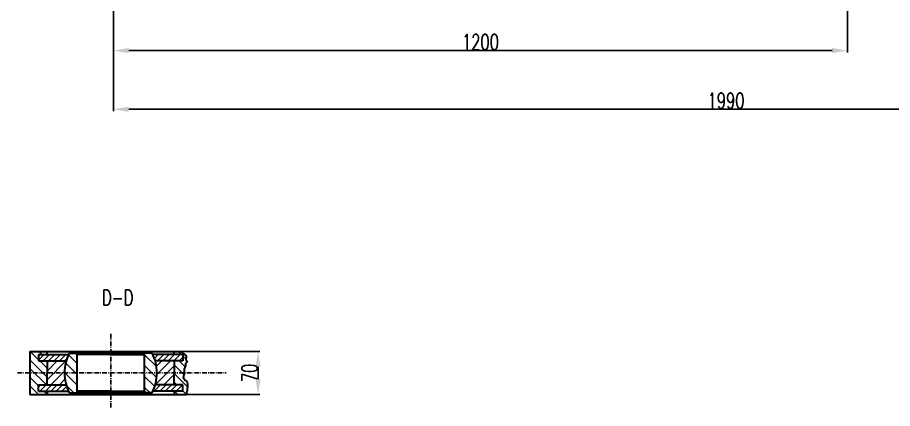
# Model space of a CAD drawing. Extents: x -526 to 4221, y -831 to 1001.
# Drawn here: x -211 to 1210, y -831 to -195 of the extents above; entities that cross this region are included whole.
import ezdxf

# ---------------------------------------------------------------- set-up
doc = ezdxf.new("R2010")
doc.units = 0
doc.header["$MEASUREMENT"] = 0
doc.linetypes.add('LINEL4', pattern=[12.5, 7.5, -2, 1, -2])
doc.layers.get('Defpoints').update_dxf_attribs({"linetype": 'CONTINUOUS'})
doc.layers.add('L1', color=2, linetype='CONTINUOUS', lineweight=35)
doc.layers.add('L3', color=4, linetype='CONTINUOUS')
doc.layers.add('L4', color=5, linetype='LINEL4')
doc.styles.add('HZTXT', font='ROMANS', dxfattribs={"width": 0.7, "bigfont": 'HZTXT'})
doc.styles.get("Standard").update_dxf_attribs({"font": 'txt', "bigfont": 'hztxt.shx'})
doc.dimstyles.get("Standard").update_dxf_attribs({"dimtxt": 0.18, "dimasz": 0.18, "dimexe": 0.18, "dimexo": 0.0625, "dimgap": 0.09, "dimtad": 0, "dimtih": 1, "dimtoh": 1, "dimdec": 4, "dimzin": 0, "dimdsep": 46, "dimtxsty": 'Standard', "dimcen": 0.09, "dimadec": 0, "dimazin": 0, "dimtfac": 1, "dimtdec": 4, "dimtofl": 0, "dimtmove": 0, "dimatfit": 3, "dimfxl": 1, "dimtolj": 1, "dimtzin": 0, "dimarcsym": 0})

# ---------------------------------------------------------------- blocks, each defined once
blk = doc.blocks.new('*D17')
at = {"layer": 'Defpoints', "color": 0, "transparency": 16777216}
for p in [(-55.1, 152.7), (1137.2, -57.7), (1137.2, -248.6)]:
    blk.add_point(p, dxfattribs=at)
at = {"layer": 'L3', "transparency": 16777216}
for p, q in [((-55.1, 152.7), (-55.1, -251.6)), ((1137.2, -57.7), (1137.2, -251.6)), ((-30.1, -248.6), (1112.2, -248.6))]:
    blk.add_line(p, q, dxfattribs=at)
for points in [[(-30.1, -244.4), (-30.1, -252.7), (-55.1, -248.6)], [(1112.2, -244.4), (1112.2, -252.7), (1137.2, -248.6)]]:
    blk.add_solid(points, dxfattribs=at)
at = {"layer": 'L3', "transparency": 16777216, "insert": (541, -234.6), "char_height": 25, "attachment_point": 5, "style": 'HZTXT'}
blk.add_mtext('\\A1;1200', dxfattribs=at)
blk = doc.blocks.new('*D19')
at = {"layer": 'Defpoints', "color": 0, "transparency": 16777216}
for p in [(-55.1, 152.7), (1934.9, 0.7), (1934.9, -344)]:
    blk.add_point(p, dxfattribs=at)
at = {"layer": 'L3', "transparency": 16777216}
for p, q in [((-55.1, 152.7), (-55.1, -347)), ((1934.9, 0.7), (1934.9, -347)), ((-30.1, -344), (1909.9, -344))]:
    blk.add_line(p, q, dxfattribs=at)
for points in [[(-30.1, -339.9), (-30.1, -348.2), (-55.1, -344)], [(1909.9, -339.9), (1909.9, -348.2), (1934.9, -344)]]:
    blk.add_solid(points, dxfattribs=at)
at = {"layer": 'L3', "transparency": 16777216, "insert": (939.9, -330), "char_height": 25, "attachment_point": 5, "style": 'HZTXT'}
blk.add_mtext('\\A1;1990', dxfattribs=at)
blk = doc.blocks.new('*D20')
at = {"layer": 'Defpoints', "color": 0, "transparency": 16777216}
for p in [(55.8, -737.8), (63.1, -807.8), (179.9, -807.8)]:
    blk.add_point(p, dxfattribs=at)
at = {"layer": 'L3', "transparency": 16777216}
for p, q in [((55.8, -737.8), (182.9, -737.8)), ((179.9, -762.8), (179.9, -782.8)), ((63.1, -807.8), (182.9, -807.8))]:
    blk.add_line(p, q, dxfattribs=at)
for points in [[(175.7, -762.8), (184, -762.8), (179.9, -737.8)], [(175.7, -782.8), (184, -782.8), (179.9, -807.8)]]:
    blk.add_solid(points, dxfattribs=at)
at = {"layer": 'L3', "transparency": 16777216, "insert": (165.9, -772.8), "char_height": 25, "attachment_point": 5, "rotation": 90, "style": 'HZTXT'}
blk.add_mtext('\\A1;70', dxfattribs=at)

msp = doc.modelspace()

# ---------------------------------------------------------------- hatches: boundary and pattern name
at = {"layer": 'Defpoints'}
h = msp.add_hatch(dxfattribs=at)
h.set_pattern_fill('ANSI31', color=256, scale=80, angle=90)
h.set_pattern_definition([(135, (-1164.567, -555.415), (-7.07107, -7.07107), [])])
h.paths.add_polyline_path([(-162.67, -753.29), (-176.68, -753.29), (-176.68, -743.02), (-162.67, -743.02), (-162.67, -737.8), (-190.84, -737.8), (-190.84, -772.8), (-162.67, -772.8)])
h.paths.add_polyline_path([(-162.67, -772.8), (-190.84, -772.8), (-190.84, -807.8), (-162.67, -807.8), (-162.67, -802.58), (-176.68, -802.58), (-176.68, -792.32), (-162.67, -792.32)])
edge = h.paths.add_edge_path()
edge.add_spline(control_points=[(60.23, -772.8), (60.15, -770.68), (59.09, -766.57), (62.46, -761.71), (61.35, -756.76), (66.51, -753.96), (61.37, -751.26), (64.25, -746.51), (60.67, -741.98), (56.42, -740.04), (55.84, -738.34), (55.76, -737.8)], knot_values=[5.2689976, 5.2689976, 5.2689976, 5.2689976, 11.5657997, 17.1257928, 21.7241225, 25.2005854, 29.0732044, 32.3051903, 38.9488706, 43.3409126, 45.1293294, 45.1293294, 45.1293294, 45.1293294], degree=3, periodic=0)
edge.add_line((55.76, -737.8), (43.74, -737.8))
edge.add_line((43.74, -737.8), (43.74, -743.02))
edge.add_line((43.74, -743.02), (57.74, -743.02))
edge.add_line((57.74, -743.02), (57.74, -753.29))
edge.add_line((57.74, -753.29), (43.74, -753.29))
edge.add_line((43.74, -753.29), (43.74, -772.8))
edge.add_line((43.74, -772.8), (60.23, -772.8))
edge = h.paths.add_edge_path()
edge.add_spline(control_points=[(63.05, -807.8), (63.33, -806.38), (64.97, -798.29), (67.27, -787.44), (59.79, -783.56), (57.46, -779.77), (60.12, -776.19), (60.26, -773.7), (60.23, -772.8)], knot_values=[45.1293294, 45.1293294, 45.1293294, 45.1293294, 49.2305494, 67.7661238, 69.8173425, 74.1458481, 78.9432728, 81.6103396, 81.6103396, 81.6103396, 81.6103396], degree=3, periodic=0)
edge.add_line((60.23, -772.8), (43.74, -772.8))
edge.add_line((43.74, -772.8), (43.74, -792.32))
edge.add_line((43.74, -792.32), (57.74, -792.32))
edge.add_line((57.74, -792.32), (57.74, -802.58))
edge.add_line((57.74, -802.58), (43.74, -802.58))
edge.add_line((43.74, -802.58), (43.74, -807.8))
edge.add_line((43.74, -807.8), (63.05, -807.8))
h = msp.add_hatch(dxfattribs=at)
h.set_pattern_fill('ANSI31', color=256, scale=50)
h.set_pattern_definition([(45, (-1164.5675, -555.415), (-4.419417, 4.419417), [])])
h.paths.add_polyline_path([(-176.68, -743.02), (-176.68, -753.29), (-131.8, -753.29, -0.0376279), (-128.08, -743.02)])
h.paths.add_polyline_path([(-176.68, -792.32), (-176.68, -802.58), (-128.08, -802.58, -0.0376279), (-131.8, -792.32)])
h.paths.add_polyline_path([(9.15, -743.02, -0.0376279), (12.86, -753.29), (57.74, -753.29), (57.74, -743.02)])
h.paths.add_polyline_path([(12.86, -792.32, -0.0376279), (9.15, -802.58), (57.74, -802.58), (57.74, -792.32)])
h = msp.add_hatch(dxfattribs=at)
h.set_pattern_fill('ANSI31', color=256, scale=100, angle=90)
h.set_pattern_definition([(135, (-1164.567, -555.415), (-8.83883, -8.83883), [])])
h.paths.add_polyline_path([(-114.47, -743.05), (-114.47, -740.42), (-126.85, -740.42, 0.11605), (-134.47, -772.8), (-114.47, -772.8)])
h.paths.add_polyline_path([(-114.47, -772.8), (-134.47, -772.8, 0.11605), (-126.85, -805.18), (-114.47, -805.18), (-114.47, -802.56)])
h.paths.add_polyline_path([(7.92, -740.42), (-4.47, -740.42), (-4.47, -743.05), (-4.47, -772.8), (15.53, -772.8, 0.11605)])
h.paths.add_polyline_path([(15.53, -772.8), (-4.47, -772.8), (-4.47, -802.56), (-4.47, -805.18), (7.92, -805.18, 0.11605)])
h = msp.add_hatch(dxfattribs=at)
h.set_pattern_fill('ANSI31', color=256, scale=80)
h.set_pattern_definition([(45, (-1164.567, -555.415), (-7.07107, 7.07107), [])])
h.paths.add_polyline_path([(-131.8, -753.29), (-162.67, -753.29), (-162.67, -772.8), (-134.47, -772.8, -0.0681307)])
h.paths.add_polyline_path([(-134.47, -772.8), (-162.67, -772.8), (-162.67, -792.32), (-131.8, -792.32, -0.0681307)])
h.paths.add_polyline_path([(43.74, -753.29), (12.86, -753.29, -0.0681307), (15.53, -772.8), (43.74, -772.8)])
h.paths.add_polyline_path([(43.74, -772.8), (15.53, -772.8, -0.0681307), (12.86, -792.32), (43.74, -792.32)])

# ---------------------------------------------------------------- linework, layer by layer
at = {"layer": 'L1'}
for p, q in [((-190.84, -737.8), (-190.84, -807.8)), ((-190.84, -737.8), (55.76, -737.8)), ((-162.67, -743.02), (-162.67, -737.8)), ((43.74, -743.02), (43.74, -737.8)), ((-176.68, -743.02), (-128.08, -743.02)), ((-176.68, -743.02), (-176.68, -753.29)), ((-126.85, -740.42), (-59.47, -740.42)), ((-114.47, -743.05), (-114.47, -740.42)), ((-59.47, -743.05), (-114.47, -743.05)), ((-114.47, -743.05), (-114.47, -802.56)), ((7.92, -740.42), (-59.47, -740.42)), ((-59.47, -743.05), (-4.47, -743.05)), ((-4.47, -743.05), (-4.47, -740.42)), ((-4.47, -802.56), (-4.47, -743.05)), ((57.74, -743.02), (9.15, -743.02)), ((57.74, -743.02), (57.74, -753.29)), ((-176.68, -753.29), (-131.8, -753.29)), ((-162.67, -753.29), (-162.67, -772.8)), ((57.74, -753.29), (12.86, -753.29)), ((43.74, -753.29), (43.74, -772.8)), ((-162.67, -792.32), (-162.67, -772.8)), ((43.74, -792.32), (43.74, -772.8)), ((-176.68, -802.58), (-176.68, -792.32)), ((-176.68, -792.32), (-131.8, -792.32)), ((57.74, -792.32), (12.86, -792.32)), ((57.74, -802.58), (57.74, -792.32)), ((-190.84, -807.8), (63.05, -807.8)), ((-176.68, -802.58), (-128.08, -802.58)), ((-162.67, -802.58), (-162.67, -807.8)), ((-126.85, -805.18), (-59.47, -805.18)), ((-59.47, -802.56), (-114.47, -802.56)), ((-114.47, -802.56), (-114.47, -805.18)), ((-59.47, -802.56), (-4.47, -802.56)), ((7.92, -805.18), (-59.47, -805.18)), ((-4.47, -802.56), (-4.47, -805.18)), ((57.74, -802.58), (9.15, -802.58)), ((43.74, -802.58), (43.74, -807.8))]:
    msp.add_line(p, q, dxfattribs=at)
for centre, start, end in [((-61.85, -772.8), 153.52174, 180), ((-57.08, -772.8), 0, 26.47826), ((-61.85, -772.8), 180, 206.47826), ((-57.08, -772.8), 333.52174, 0)]:
    msp.add_arc(centre, 72.62, start, end, dxfattribs=at)
msp.add_open_spline([(55.76, -737.8), (55.84, -738.34), (56.42, -740.04), (60.67, -741.98), (64.25, -746.51), (61.37, -751.26), (66.51, -753.96), (61.35, -756.76), (62.46, -761.71), (58.54, -767.36), (61.54, -774.27), (57.46, -779.77), (59.79, -783.56), (67.27, -787.44), (64.97, -798.29), (63.33, -806.38), (63.05, -807.8)], degree=3, knots=[5.2689976, 5.2689976, 5.2689976, 5.2689976, 7.0574144, 11.4494564, 18.0931367, 21.3251226, 25.1977416, 28.6742045, 33.2725342, 38.8325273, 47.7963962, 52.5938209, 56.9223265, 58.9735452, 77.5091196, 81.6103396, 81.6103396, 81.6103396, 81.6103396], dxfattribs=at)
at = {"layer": 'L4'}
for p, q in [((-59.47, -709.22), (-59.47, -830.71)), ((-210.84, -772.8), (128.2, -772.8))]:
    msp.add_line(p, q, dxfattribs=at)

# ---------------------------------------------------------------- texts
at = {"layer": 'L3', "insert": (-73.5, -637.85), "char_height": 25, "attachment_point": 1, "style": 'HZTXT'}
msp.add_mtext_dynamic_manual_height_columns('D-D', width=207.2539, gutter_width=20, heights=[0], dxfattribs=at)

# ---------------------------------------------------------------- dimensions: what is measured, and where the dimension line sits
at = {"layer": 'L3'}
for base, p2, text, picture, middle in [((1137.19, -248.55), (1137.19, -57.73), '1200', '*D17', (541.02, -234.55)), ((1934.91, -344.03), (1934.91, 0.71), '1990', '*D19', (939.88, -330.03))]:
    dim = msp.add_linear_dim(base=base, p1=(-55.14, 152.71), p2=p2, text=text, dimstyle='Standard', override={"dimtxt": 25, "dimasz": 25, "dimexe": 3, "dimexo": 0, "dimgap": 1.5, "dimtad": 1, "dimtih": 0, "dimtoh": 0, "dimdec": 1, "dimzin": 9, "dimtxsty": 'HZTXT', "dimcen": 0, "dimclrd": 256, "dimclre": 256, "dimclrt": 256, "dimtfac": 0.6, "dimtdec": 1, "dimtofl": 1, "dimtmove": 2, "dimtzin": 9, "dimlwd": 65535, "dimlwe": 65535}, dxfattribs=at)
    dim.commit()
    dim.dimension.update_dxf_attribs({"geometry": picture, "text_midpoint": middle})
dim = msp.add_linear_dim(base=(179.87, -807.8), p1=(55.76, -737.8), p2=(63.05, -807.8), angle=90, dimstyle='Standard', override={"dimtxt": 25, "dimasz": 25, "dimexe": 3, "dimexo": 0, "dimgap": 1.5, "dimtad": 1, "dimtih": 0, "dimtoh": 0, "dimdec": 1, "dimzin": 9, "dimtxsty": 'HZTXT', "dimcen": 0, "dimclrd": 256, "dimclre": 256, "dimclrt": 256, "dimtfac": 0.6, "dimtdec": 1, "dimtofl": 1, "dimtmove": 2, "dimtzin": 9, "dimlwd": 65535, "dimlwe": 65535}, dxfattribs=at)
dim.commit()
dim.dimension.update_dxf_attribs({"geometry": '*D20', "text_midpoint": (165.87, -772.8)})

doc.saveas('drawing.dxf')
